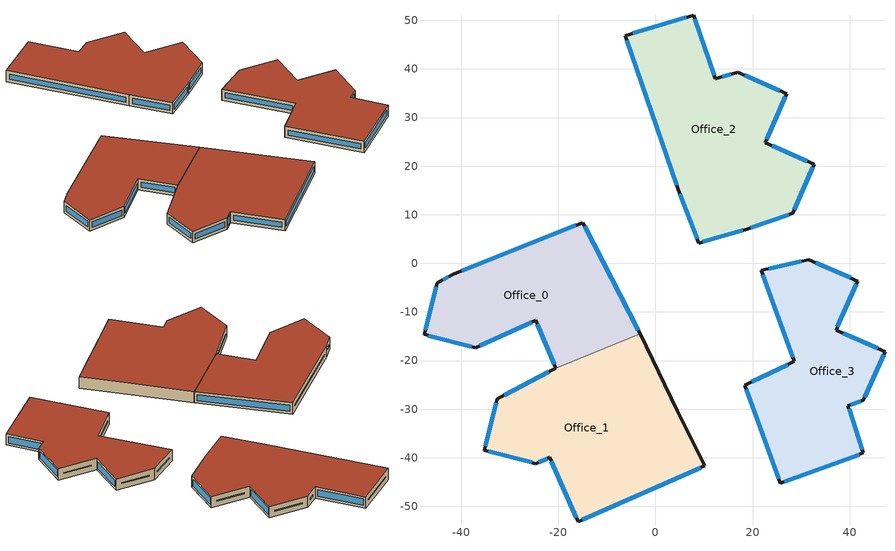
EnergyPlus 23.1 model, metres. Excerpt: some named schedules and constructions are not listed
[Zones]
Office_0
 floor outside (NECB-2020 Non-residential School/university CZ 8 Exterior Floor (Mass)): -41.37,-2.12 -14.93,8.39 -3.13,-14.47 -20.53,-21.58 -24.64,-11.73 -36.97,-17.34 -47.63,-14.63 -44.92,-3.97 z21.65
 wall outside (120mmInsulation 200mmConcrete): -3.13,-14.47 -14.93,8.39 -41.37,-2.12 -44.92,-3.97 -47.63,-14.63 -36.97,-17.34 -24.64,-11.73 -20.53,-21.58 z21.65:25.05
 wall to Office_1 (MediumOffice-1A_INT-WALLS): -20.53,-21.58 -3.13,-14.47 z21.65:25.05
 window (90.1-2019 Nonresidential CZ 0 Glazing (Operable)): -42.62,-2.77 -43.67,-3.32 z23.06:23.64; -45.14,-4.83 -47.41,-13.76 / -46.77,-14.85 -37.83,-17.12 z22.54:24.16; -36.14,-16.96 -25.47,-12.11 z22.56:24.14; -24.3,-12.54 -20.87,-20.76 z22.53:24.17; -3.5,-13.76 -14.57,7.69 z22.44:24.26; -16.43,7.8 -39.88,-1.53 z23.25:23.45
 roof outside (MediumOffice-1A_IEAD NON-RES ROOF): -41.37,-2.12 -44.92,-3.97 -47.63,-14.63 -36.97,-17.34 -24.64,-11.73 -20.53,-21.58 -3.13,-14.47 -14.93,8.39 z25.05
Office_1
 floor outside (NECB-2020 Non-residential School/university CZ 8 Exterior Floor (Mass)): -20.53,-21.58 -3.13,-14.47 4.51,-30.36 10.16,-41.62 -15.91,-53.16 -21.78,-39.9 -24.6,-41.18 -35.26,-38.47 -32.55,-27.81 z21.65
 wall outside (120mmInsulation 200mmConcrete): -20.53,-21.58 -32.55,-27.81 -35.26,-38.47 -24.6,-41.18 -21.78,-39.9 -15.91,-53.16 10.16,-41.62 z21.65:25.05; 10.16,-41.62,21.65 4.51,-30.36,21.65 -3.13,-14.47,21.65 -3.13,-14.47,25.05 4.51,-30.36,25.05 10.16,-41.62,25.05
 window (90.1-2019 Nonresidential CZ 0 Glazing (Operable)): -21.94,-22.31 -31.14,-27.08 z23.24:23.46; -32.77,-28.67 -35.04,-37.61 / -34.4,-38.69 -25.46,-40.96 z22.54:24.16; -24.06,-40.93 -22.32,-40.14 z22.25:24.45; -21.41,-40.74 -16.29,-52.32 z22.57:24.13; -15.03,-52.77 9.27,-42.02 z22.62:24.08
 roof outside (MediumOffice-1A_IEAD NON-RES ROOF): -20.53,-21.58 -32.55,-27.81 -35.26,-38.47 -24.6,-41.18 -21.78,-39.9 -15.91,-53.16 10.16,-41.62 4.51,-30.36 -3.13,-14.47 z25.05
Office_2
 floor outside (NECB-2020 Non-residential School/university CZ 8 Exterior Floor (Mass)): 8.91,4.18 4.72,15.2 -6.24,46.85 7.86,51.06 12.29,38.01 16.92,39.34 26.99,34.91 22.56,24.84 32.63,20.42 28.21,10.35 18.78,7.03 z21.65
 wall outside (120mmInsulation 200mmConcrete): 8.91,4.18 18.78,7.03 28.21,10.35 32.63,20.42 22.56,24.84 26.99,34.91 16.92,39.34 12.29,38.01 7.86,51.06 -6.24,46.85 4.72,15.2 8.91,4.18 z21.65:25.05
 window (90.1-2019 Nonresidential CZ 0 Glazing (Operable)): 9.75,4.42 17.93,6.78 / 19.6,7.32 27.38,10.06 z22.53:24.17; 28.5,11.01 32.34,19.76 / 22.85,25.51 26.7,34.25 z22.37:24.33; 31.19,21.05 24.01,24.21 / 25.54,35.55 18.37,38.71 z23.23:23.47; 15.5,38.93 13.71,38.42 z23.13:23.57; 12.05,38.72 8.1,50.35 z22.4:24.3; 6.34,50.6 -4.71,47.31 z23.24:23.46; -5.92,45.93 4.4,16.12 z22.63:24.07; 5.04,14.36 8.59,5.02 z22.55:24.15
 roof outside (MediumOffice-1A_IEAD NON-RES ROOF): 8.91,4.18 18.78,7.03 28.21,10.35 32.63,20.42 22.56,24.84 26.99,34.91 16.92,39.34 12.29,38.01 7.86,51.06 -6.24,46.85 4.72,15.2 z25.05
Office_3
 floor outside (NECB-2020 Non-residential School/university CZ 8 Exterior Floor (Mass)): 25.64,-45.21 18.34,-25.03 28.59,-20.17 21.76,-1.46 31.51,0.79 41.58,-3.64 37.15,-13.71 47.22,-18.13 42.79,-28.2 39.6,-29.25 42.79,-39.01 z21.65
 wall outside (120mmInsulation 200mmConcrete): 25.64,-45.21 42.79,-39.01 39.6,-29.25 42.79,-28.2 47.22,-18.13 37.15,-13.71 41.58,-3.64 31.51,0.79 21.76,-1.46 28.59,-20.17 18.34,-25.03 25.64,-45.21 z21.65:25.05
 window (90.1-2019 Nonresidential CZ 0 Glazing (Operable)): 26.52,-44.89 41.91,-39.33 z22.59:24.11; 42.57,-38.33 39.82,-29.93 z22.36:24.34; 40.19,-29.06 42.2,-28.4 z22.27:24.43; 43.09,-27.54 46.93,-18.8 / 37.44,-13.05 41.29,-4.3 z22.37:24.33; 45.77,-17.5 38.6,-14.34 / 40.13,-3 32.96,0.15 / 29.97,0.43 23.3,-1.11 / 27.16,-20.85 19.77,-24.35 z23.23:23.47; 22.09,-2.35 28.27,-19.28 / 18.67,-25.92 25.31,-44.31 z22.6:24.1
 roof outside (MediumOffice-1A_IEAD NON-RES ROOF): 25.64,-45.21 42.79,-39.01 39.6,-29.25 42.79,-28.2 47.22,-18.13 37.15,-13.71 41.58,-3.64 31.51,0.79 21.76,-1.46 28.59,-20.17 18.34,-25.03 z25.05
[Construction]
MediumOffice-1A_INT-WALLS_FLIPPED: MediumOffice-1A_1/2IN GYPSUM_0.0127_MediumOffice-1A_INT-WALLS, MediumOffice-1A_1/2IN GYPSUM_0.0127_MediumOffice-1A_INT-WALLS
[EnergyManagementSystem:Sensor] Output:Variable Index Key=Environment
Name | Output:Variable
OutdoorTemp | Site Outdoor Air Drybulb Temperature
OutdoorRelHumid | Site Outdoor Air Relative Humidity
[ZoneHVAC:IdealLoadsAirSystem] Maximum Heating Supply Air Temperature {C}=35; Minimum Cooling Supply Air Temperature {C}=12; Maximum Heating Supply Air Humidity Ratio {kgWater/kgDryAir}=0.01; Minimum Cooling Supply Air Humidity Ratio {kgWater/kgDryAir}=0.008; Heating Limit=LimitFlowRateAndCapacity; MaximumHeatingAirFlowRate [m3/s]=Autosize; MaximumSensibleHeatingCapacity [W]=Autosize; Cooling Limit=LimitFlowRateAndCapacity; MaximumCoolingAirFlowRate [m3/s]=Autosize; MaximumTotalCoolingCapacity [W]=Autosize; HeatingAvailabilitySchedule=Off; Dehumidification Control Type=Humidistat; Humidification Control Type=Humidistat; Demand Controlled Ventilation Type=OccupancySchedule; Outdoor Air Economizer Type=NoEconomizer; Heat Recovery Type=None; SensibleHeatRecoveryEffectiveness=0.7; LatentHeatRecoveryEffectiveness=0.65
Name | CoolingAvailabilitySchedule | Design Specification Outdoor Air Object
Office_0 Ideal Loads Air | CoolAvail_Office_0 | Office_0MinFreshAir
Office_1 Ideal Loads Air | CoolAvail_Office_1 | Office_1MinFreshAir
Office_2 Ideal Loads Air | CoolAvail_Office_2 | Office_2MinFreshAir
Office_3 Ideal Loads Air | CoolAvail_Office_3 | Office_3MinFreshAir
[Schedule:Constant]
Off: Value=0
Office_0Heating_SP_Sch; Office_2Heating_SP_Sch: HeatingSetpoint=0
Office_1Heating_SP_Sch; Office_3Heating_SP_Sch: HeatingSetpoint=24
Office_1Cooling_SP_Sch; Office_3Cooling_SP_Sch: CoolingSetpoint=26
[Schedule:Day:Hourly]
e16f0ea5-e168-45ca-840e-31d743fa03c7: Fraction, 0, 0, 0, 0, 0, 0, 0, 0, 1, 1, 1, 1, 1, 1, 1, 1, 1, 1, 0, 0, 0, 0, 0, 0
d9c27216-81f3-42ce-a89a-473a2fb8d8b3: Fraction, 0.307674, 0.307674, 0.307674, 0.307674, 0.307674, 0.307674, 0.381235, 0.381235, 0.857778, 0.857778, 0.857778, 0.857778, 0.76247, 0.857778, 0.857778, 0.857778, 0.857778, 0.476543, 0.381235, 0.381235, 0.381235, 0.381235, 0.381235, 0.381235
9cb143eb-364e-40b5-8d3c-7bee0478c47d: Fraction, 0.230755, 0.230755, 0.230755, 0.230755, 0.230755, 0.230755, 0.381235, 0.381235, 0.476543, 0.476543, 0.476543, 0.476543, 0.33358, 0.33358, 0.33358, 0.33358, 0.33358, 0.285926, 0.285926, 0.230755, 0.230755, 0.230755, 0.230755, 0.230755
6eae5fcb-f210-4554-b78a-d644e64b50cd: Temperature, 15.5556, 15.5556, 15.5556, 15.5556, 15.5556, 15.5556, 17.7778, 20, 21.1111, 21.1111, 21.1111, 21.1111, 21.1111, 21.1111, 21.1111, 21.1111, 21.1111, 21.1111, 21.1111, 21.1111, 21.1111, 15.5556, 15.5556, 15.5556
089cb1a9-872b-4d62-bde8-366e85460b60: Temperature, 15.5556, 15.5556, 15.5556, 15.5556, 15.5556, 15.5556, 15.5556, 15.5556, 15.5556, 15.5556, 15.5556, 15.5556, 15.5556, 15.5556, 15.5556, 15.5556, 15.5556, 15.5556, 15.5556, 15.5556, 15.5556, 15.5556, 15.5556, 15.5556
932e760a-46ab-47a9-9b14-22f16a60d6c7: Fraction, 1, 1, 1, 1, 1, 1, 1, 1, 0, 0, 0, 0, 0, 1, 0, 0, 0, 0, 0, 0, 0, 0, 0, 0
df603e6b-e5cf-4d2f-b35e-2c92e226a22c: Fraction, 1, 1, 1, 1, 1, 1, 1, 1, 0, 0, 0, 0, 0, 0, 0, 0, 0, 0, 0, 0, 0, 0, 0, 0
1fe2378b-ecbc-4a2a-95ba-2608b91e8058: Fraction, 1, 1, 1, 1, 1, 1, 1, 1, 0, 0, 0, 1, 1, 1, 1, 1, 0, 0, 0, 0, 0, 0, 0, 1
fef38460-24f3-4c03-89e9-a18c59ae9ca9: Fraction, 1, 1, 1, 1, 1, 1, 1, 1, 0, 0, 0, 0, 0, 0, 0, 0, 0, 0, 0, 0, 0, 0, 0, 1
20d4708f-6843-4ff6-bd00-d9feec7511e4: Fraction, 1, 1, 1, 1, 1, 1, 1, 1, 0, 0, 0, 0, 1, 1, 1, 0, 0, 0, 0, 0, 0, 0, 0, 0
90ad25bc-46ca-43f5-96ab-6569f6ae0828: Fraction, 1, 1, 1, 1, 1, 1, 1, 1, 0, 0, 0, 0, 0, 0, 0, 0, 0, 0, 0, 0, 0, 0, 1, 1
59fffd4d-a793-4dc7-9d9b-d986bc0a82cb: Fraction, 1, 1, 1, 1, 1, 1, 1, 0, 0, 0, 0, 0, 1, 1, 1, 1, 0, 0, 0, 0, 0, 0, 0, 1
2b1028b4-b246-4e64-8341-8c408f68a7c3: Fraction, 1, 1, 1, 1, 1, 1, 1, 1, 0, 0, 0, 0, 1, 1, 1, 1, 1, 0, 0, 0, 0, 0, 0, 0
e570db8f-e24d-4245-ab29-9f0d43a73c54: Fraction, 1, 1, 1, 1, 1, 1, 1, 1, 0, 0, 0, 0, 1, 1, 1, 1, 1, 0, 0, 0, 0, 0, 0, 1
a6b7a850-26f3-4e0d-89fc-bbfbc01f6705: Fraction, 1, 1, 1, 1, 1, 0, 0, 0, 0, 0, 1, 1, 1, 1, 0, 0, 0, 0, 0, 0, 0, 0, 1, 1
7e235baa-7276-44ba-ad41-1f534a90f01b: Fraction, 1, 1, 1, 1, 1, 0, 0, 0, 0, 0, 0, 0, 0, 0, 0, 1, 1, 1, 1, 1, 1, 1, 1, 1
d5cad919-90d6-4a43-b9d7-db2442c7ef94: Fraction, 1, 1, 1, 1, 1, 1, 1, 0, 0, 0, 0, 0, 0, 0, 0, 0, 0, 0, 0, 0, 0, 0, 1, 1
31466e2b-d4c9-4abc-990c-8352a7160df0: Fraction, 1, 1, 1, 1, 1, 1, 1, 0, 0, 0, 0, 0, 0, 0, 0, 0, 0, 0, 0, 0, 0, 0, 0, 1
a2719095-cc4f-48e2-89c3-8b89bd764a3d: Fraction, 1, 1, 1, 1, 1, 1, 1, 1, 1, 1, 1, 0, 0, 0, 0, 0, 0, 0, 0, 0, 1, 1, 1, 1
3ff110fb-a4d5-46ef-a44d-f3fee5ef78c7: Fraction, 1, 1, 1, 1, 1, 1, 0, 0, 0, 0, 0, 0, 0, 0, 0, 0, 0, 0, 0, 0, 0, 1, 1, 1
27d852c3-0128-42cc-aeb1-143379e3ac46: Fraction, 1, 1, 1, 1, 0, 0, 0, 0, 0, 0, 0, 0, 0, 0, 0, 0, 0, 0, 0, 0, 0, 1, 1, 1
8d2fbc6b-1454-4414-b630-dcc207a6b393: Fraction, 1, 1, 1, 1, 1, 1, 1, 1, 1, 1, 1, 1, 1, 1, 0, 0, 0, 0, 0, 0, 1, 1, 1, 1
c7b1b26a-a2ca-4d8d-abfa-e982f5f4786a: Fraction, 1, 1, 1, 1, 1, 1, 0, 0, 0, 0, 0, 0, 0, 0, 0, 0, 0, 0, 0, 0, 0, 0, 1, 1
e60fa060-07d9-49e4-869f-b6df53b5a5c1: Fraction, 0, 1, 1, 1, 1, 1, 1, 1, 0, 0, 0, 0, 0, 1, 0, 0, 0, 0, 1, 1, 1, 1, 1, 1
fd106c0e-54ca-44b5-aa8b-1c752d76cea1: Fraction, 1, 1, 1, 1, 1, 1, 0, 0, 0, 0, 0, 0, 1, 1, 0, 0, 1, 1, 1, 1, 1, 1, 1, 1
de12598c-6210-41bb-971c-f531ba346432: Fraction, 1, 1, 1, 1, 1, 1, 1, 1, 0, 0, 0, 0, 0, 0, 0, 0, 0, 0, 0, 0, 0, 1, 1, 1
588e6808-6539-47d1-98d7-0764b1bc61d5: Fraction, 1, 1, 1, 0, 0, 0, 0, 0, 0, 0, 0, 0, 0, 0, 0, 0, 0, 0, 0, 0, 0, 0, 0, 0
ff880c2d-11b9-4eb9-b176-57bd6dfb0c31: Fraction, 1, 1, 1, 1, 1, 1, 1, 1, 0, 0, 0, 0, 1, 1, 1, 1, 0, 0, 0, 0, 0, 0, 0, 0
c52f2583-3619-40bb-8251-5dbdefbcd388: Fraction, 0, 0, 0, 0, 0, 0, 0, 0, 1, 1, 1, 1, 1, 1, 1, 1, 0, 0, 0, 0, 0, 0, 0, 0
9ed7e321-6b55-4af2-9a11-3e5fcf5340f6: Fraction, 0, 0, 0, 1, 1, 1, 1, 1, 0, 0, 0, 0, 0, 0, 0, 0, 0, 0, 0, 0, 0, 0, 0, 0
92efdaa5-c784-489e-aa1a-00bd8dfca3e5: Fraction, 0, 0, 0, 1, 1, 1, 1, 1, 0, 0, 0, 0, 0, 1, 1, 1, 0, 0, 0, 0, 0, 0, 0, 0
94e0dc58-2783-47f4-a10d-8edf8c6a4738: Fraction, 0, 1, 1, 1, 1, 1, 1, 1, 0, 0, 0, 0, 0, 1, 1, 0, 0, 0, 0, 0, 0, 0, 0, 0
061101b8-2858-4094-887e-f18ef1232c9a: Fraction, 0, 0, 0, 0, 1, 1, 1, 1, 0, 0, 0, 0, 0, 0, 0, 0, 0, 0, 0, 0, 0, 0, 0, 0
deb2b031-6cb7-403d-8dfc-8aef046c5b8f: Fraction, 1, 1, 1, 1, 1, 1, 1, 1, 1, 0, 1, 1, 1, 1, 1, 1, 1, 0, 0, 1, 1, 1, 1, 1
9df17d74-a442-4b7b-a3c1-28a669514e7a: Fraction, 1, 1, 1, 1, 1, 1, 1, 1, 0, 0, 0, 1, 1, 1, 1, 1, 0, 1, 1, 1, 1, 1, 1, 1
78659acd-3b42-4346-bf91-44e651f50344: Fraction, 0, 1, 1, 1, 1, 1, 1, 1, 0, 0, 0, 0, 1, 1, 1, 0, 0, 0, 0, 0, 0, 0, 0, 0
ff269b66-4026-42ef-aaed-4e28ded95428: Fraction, 0, 0, 0, 0, 0, 0, 0, 0, 0, 0, 0, 0, 1, 0, 0, 0, 0, 0, 0, 0, 0, 0, 0, 0
f0771274-b0f9-48b7-adad-98439027d33c: Fraction, 0, 1, 1, 1, 1, 1, 1, 1, 0, 0, 0, 0, 0, 0, 0, 0, 0, 0, 0, 0, 0, 0, 0, 0
5b99f0ac-c683-4cd7-9456-5d2d0e378902: Fraction, 0, 1, 0, 0, 1, 0, 0, 0, 0, 0, 0, 1, 1, 1, 1, 1, 1, 0, 0, 0, 0, 0, 0, 0
00b93458-9eea-4416-9cb6-d8216d3642af: Fraction, 0, 0, 0, 0, 0, 0, 0, 0, 0, 0, 0, 0, 1, 0, 1, 0, 0, 0, 0, 0, 0, 0, 0, 0
b50613fa-811d-4cf4-9638-1fbff37dee84: Fraction, 0, 0, 0, 0, 0, 0, 0, 0, 0, 0, 0, 1, 0, 0, 1, 1, 0, 0, 0, 0, 0, 0, 0, 1
a9ac0263-774c-45c6-bfaa-c87fc788b9e9: Fraction, 0, 0, 0, 1, 1, 1, 1, 1, 0, 0, 0, 1, 1, 1, 1, 0, 0, 0, 0, 0, 0, 1, 1, 0
d7d9800c-f3cc-4c38-8b4b-d12b0de87235: Fraction, 0, 1, 1, 1, 1, 1, 1, 1, 0, 0, 0, 1, 1, 1, 1, 1, 0, 0, 1, 0, 0, 1, 1, 1
c6857e7e-f46c-46d6-a794-5740d22670fb: Fraction, 1, 1, 1, 1, 1, 1, 1, 1, 0, 0, 0, 1, 1, 1, 1, 0, 0, 0, 0, 1, 0, 0, 1, 1
f10fe4aa-9f2a-4d9f-ba17-d0ed54c51879: Fraction, 1, 1, 1, 1, 1, 1, 1, 1, 1, 1, 0, 0, 0, 0, 0, 0, 0, 0, 0, 1, 1, 1, 1, 1
1beccd45-3755-4327-b042-e26cba4f2cb7: Fraction, 1, 1, 1, 1, 1, 1, 1, 1, 0, 0, 0, 1, 1, 1, 1, 1, 1, 0, 1, 1, 1, 1, 1, 1
d569b540-2fb9-40d6-b871-ce3efd042947: Fraction, 1, 1, 0, 0, 1, 1, 0, 0, 0, 0, 0, 1, 0, 0, 1, 1, 0, 0, 0, 0, 0, 0, 0, 0
b2eb4786-7cc9-49a5-a738-dae13f56cf7b: Fraction, 0, 1, 1, 0, 1, 1, 0, 0, 0, 0, 0, 1, 1, 1, 1, 1, 1, 0, 0, 0, 0, 0, 0, 0
2a6e12dc-187e-4c36-82a0-d9f96e1c500a: Fraction, 0, 0, 0, 0, 1, 1, 1, 1, 0, 0, 0, 1, 1, 1, 1, 1, 0, 0, 0, 0, 0, 0, 0, 0
9e17e7e2-d55c-44ee-bede-c75fc5412d5c: Fraction, 1, 1, 1, 1, 1, 1, 1, 1, 0, 0, 0, 1, 1, 1, 1, 1, 0, 0, 0, 0, 0, 0, 0, 0
45cf74df-fcbd-45d5-a4a6-dca6b5e3b0bc: Fraction, 0, 0, 1, 1, 1, 1, 1, 0, 0, 0, 0, 1, 1, 1, 1, 1, 1, 0, 0, 0, 0, 0, 0, 0
473aab5e-a1e3-4ef8-95cb-abbd02966778: Fraction, 0, 0, 0, 0, 0, 0, 0, 0, 0, 0, 0, 0, 0, 1, 0, 0, 0, 0, 0, 0, 0, 0, 0, 0
5fd7aec2-c6d0-4a52-ae64-d562567cf5a7: Fraction, 0, 0, 0, 0, 0, 0, 0, 0, 0, 0, 0, 1, 1, 1, 0, 0, 0, 0, 0, 0, 0, 0, 0, 0
3d5cad84-76b0-4ac1-9287-7680dd7bab81: Fraction, 0, 0, 0, 0, 0, 0, 0, 0, 0, 0, 0, 0, 1, 1, 1, 1, 0, 0, 0, 0, 0, 0, 0, 0
e1e25bd0-8334-43b9-b01f-b5d4897676e5: Fraction, 0, 0, 0, 1, 1, 1, 1, 1, 0, 0, 0, 1, 1, 1, 1, 1, 0, 0, 0, 0, 0, 0, 0, 0
b987db12-adab-45c3-9530-52e29fc2c803: Fraction, 1, 1, 1, 0, 1, 1, 1, 1, 0, 0, 0, 1, 1, 1, 1, 1, 1, 0, 0, 0, 0, 0, 0, 1
3af438d1-38fc-4645-8f39-195e576d0e48: Fraction, 1, 1, 1, 1, 1, 1, 1, 1, 0, 0, 0, 1, 1, 1, 1, 1, 1, 0, 0, 0, 0, 0, 0, 1
60e2a85a-d4f2-4114-a33e-e3337f986636: Fraction, 1, 1, 1, 1, 0, 0, 0, 1, 0, 0, 1, 1, 1, 1, 1, 1, 1, 0, 0, 0, 0, 0, 0, 0
7f07e5a5-dbe5-4d04-b1f8-bc01d98ef626: Fraction, 1, 1, 1, 1, 0, 0, 0, 0, 0, 0, 0, 1, 1, 1, 1, 1, 1, 0, 0, 0, 0, 0, 0, 0
5e44877f-1848-44d6-97e6-ce02bf05dece: Fraction, 0, 0, 0, 0, 0, 0, 0, 0, 0, 0, 0, 1, 1, 1, 1, 1, 0, 0, 0, 0, 0, 1, 1, 1
41e0d72a-2023-4876-bd1e-9a94f9dc59d2: Fraction, 1, 1, 1, 1, 1, 1, 1, 1, 1, 1, 0, 0, 0, 0, 1, 1, 0, 0, 0, 1, 1, 0, 1, 0
d8bd7cc1-625d-404b-b64f-8ef776573418: Fraction, 0, 1, 1, 1, 1, 1, 1, 1, 1, 1, 1, 1, 0, 1, 0, 1, 1, 1, 1, 1, 1, 1, 1, 1
cb26b957-48da-4baf-a6bb-e873f281a6fb: Fraction, 1, 1, 1, 1, 1, 1, 1, 1, 0, 0, 0, 1, 0, 1, 1, 0, 0, 0, 0, 1, 0, 1, 1, 1
6b35f0a7-f399-4da7-b7e7-0d38b1bf258b: Fraction, 1, 1, 1, 1, 1, 1, 1, 1, 0, 0, 0, 1, 1, 1, 1, 1, 1, 1, 0, 0, 0, 0, 0, 0
700f1114-bb00-41b7-b161-e8e2d843095e: Fraction, 1, 0, 1, 1, 1, 0, 1, 1, 0, 0, 0, 1, 1, 1, 1, 1, 1, 0, 0, 0, 0, 0, 0, 0
40bd3517-e55b-4e57-858c-94e5dc970866: Fraction, 0, 0, 0, 0, 0, 1, 1, 0, 0, 0, 0, 0, 1, 1, 1, 1, 0, 0, 0, 0, 1, 1, 1, 0
b8c4f0c9-4ec3-46ba-979c-adf1b7336aec: Fraction, 0, 1, 0, 1, 1, 1, 1, 1, 0, 0, 0, 1, 1, 1, 1, 1, 1, 0, 0, 0, 0, 0, 0, 0
8fc68b28-5a30-4c50-be85-55430ce43238: Fraction, 0, 1, 1, 1, 1, 1, 0, 1, 0, 0, 0, 1, 1, 1, 1, 1, 1, 1, 0, 0, 0, 0, 0, 0
a9233106-81d1-4f29-bb8e-94728c620492: Fraction, 0, 0, 0, 1, 1, 1, 1, 1, 0, 0, 0, 1, 1, 1, 1, 1, 1, 1, 0, 0, 0, 0, 0, 0
16f14705-96f6-4dd3-ac00-08cef36949f4: Fraction, 0, 0, 0, 0, 1, 1, 1, 1, 0, 0, 0, 1, 1, 1, 1, 1, 1, 1, 0, 0, 0, 0, 0, 0
06950c19-b93f-4168-8e16-a97bbd393bdb: Fraction, 0, 0, 1, 1, 1, 1, 1, 1, 0, 0, 0, 1, 1, 1, 1, 1, 0, 1, 1, 1, 0, 1, 1, 1
857b9636-298d-460c-83b2-f3105d114c5a: Fraction, 0, 0, 0, 0, 1, 1, 1, 1, 0, 0, 1, 1, 1, 1, 1, 1, 1, 0, 0, 0, 0, 0, 0, 0
8a384298-cb26-4e8c-b470-4f6c6753a8b0: Fraction, 0, 0, 0, 0, 0, 1, 0, 0, 0, 1, 1, 1, 1, 1, 1, 1, 1, 1, 0, 0, 0, 0, 0, 0
d1400bf8-9704-414d-ad41-879197727e57: Fraction, 0, 0, 0, 1, 1, 1, 1, 0, 0, 0, 0, 1, 1, 1, 1, 1, 1, 1, 0, 0, 0, 0, 0, 0
6495fb0f-e30f-4317-a6ee-f7484304589c: Fraction, 1, 1, 1, 0, 1, 0, 1, 1, 0, 0, 0, 0, 1, 1, 1, 1, 1, 0, 0, 0, 0, 0, 0, 0
f86cf032-d7c1-4cb8-9d3e-25da6317f53d: Fraction, 0, 0, 1, 1, 1, 1, 1, 1, 0, 1, 1, 1, 1, 1, 0, 1, 0, 0, 0, 1, 0, 0, 1, 1
bee7ad40-dabc-4fd6-94b2-43403cd00aae: Fraction, 1, 1, 1, 1, 1, 1, 0, 1, 0, 1, 1, 1, 1, 1, 1, 1, 1, 1, 0, 0, 0, 0, 0, 0
f11741f4-3294-4ce7-9280-7aada3d2e229: Fraction, 0, 1, 1, 1, 1, 1, 0, 1, 0, 0, 0, 1, 1, 1, 0, 0, 0, 0, 0, 0, 0, 0, 0, 1
f507a818-0aaf-4a85-8b54-2abde4b2b3ec: Fraction, 1, 1, 1, 1, 1, 1, 1, 1, 0, 1, 1, 1, 1, 1, 1, 0, 1, 0, 0, 1, 1, 1, 1, 1
aecc0cb4-1e89-4d68-a349-7c87210b8d97: Fraction, 1, 1, 1, 1, 1, 1, 1, 0, 0, 0, 0, 0, 1, 1, 1, 1, 0, 0, 0, 0, 0, 0, 1, 0
afa76356-996f-4c53-b5c4-705728c3ea0e: Fraction, 0, 0, 1, 1, 1, 1, 1, 1, 0, 1, 1, 1, 1, 1, 1, 1, 1, 1, 1, 0, 0, 0, 0, 0
c10e1b69-1a12-44ff-b6ae-6c06101fbe01: Fraction, 1, 1, 1, 1, 1, 1, 1, 1, 0, 0, 1, 1, 1, 0, 0, 0, 0, 0, 0, 1, 0, 1, 1, 1
555c6a5e-91f3-42d8-b68c-d4afb33bd1f4: Fraction, 1, 1, 1, 1, 1, 1, 1, 1, 0, 0, 0, 1, 1, 1, 1, 1, 0, 0, 0, 0, 0, 1, 1, 1
ba643951-4e16-4384-a64f-205a448056f0: Fraction, 1, 1, 1, 1, 1, 1, 1, 1, 0, 1, 1, 0, 1, 1, 1, 0, 0, 0, 0, 1, 1, 1, 1, 1
eee31ece-6287-4a32-8a60-188f64857aa4: Fraction, 1, 1, 1, 1, 1, 1, 1, 1, 0, 0, 1, 1, 1, 1, 1, 1, 1, 1, 0, 0, 0, 0, 0, 0
00c11f97-f595-4ec1-9c00-5ca5f0400f35: Fraction, 0, 1, 1, 0, 1, 1, 1, 1, 0, 1, 1, 1, 1, 1, 1, 1, 0, 1, 1, 1, 1, 1, 1, 1
47ecc3b6-23c4-4438-bbd8-f283fd64b465: Fraction, 1, 1, 0, 1, 1, 1, 1, 1, 0, 0, 1, 1, 1, 0, 0, 0, 1, 1, 0, 1, 1, 1, 1, 1
cdc447c2-4c2e-4469-a065-8202b14a72d3: Fraction, 1, 1, 1, 1, 1, 1, 1, 1, 0, 0, 1, 1, 1, 1, 1, 0, 1, 1, 1, 1, 1, 1, 1, 1
2b11a4b6-90e7-4f15-8c91-825a336bda38: Fraction, 1, 1, 1, 1, 1, 1, 1, 1, 1, 0, 1, 1, 1, 1, 1, 0, 1, 0, 0, 1, 1, 1, 1, 1
a479cc92-d0f2-4554-96db-21c28406f634: Fraction, 1, 1, 1, 1, 1, 1, 1, 1, 1, 1, 1, 1, 1, 1, 0, 0, 0, 0, 0, 0, 0, 1, 1, 1
2766d349-4091-4a9f-a547-1eb1ef9b4158: Fraction, 1, 1, 1, 1, 0, 0, 0, 0, 0, 0, 1, 1, 1, 1, 1, 1, 1, 0, 0, 0, 0, 0, 0, 0
b1a97149-0f8e-4a00-9219-adf89b6e41ed: Fraction, 0, 1, 1, 1, 1, 1, 1, 1, 0, 0, 0, 1, 1, 1, 1, 1, 1, 1, 0, 0, 0, 0, 0, 0
d3dc8a62-ae96-41b0-935f-2a3d5c8d69de: Fraction, 0, 1, 0, 0, 1, 0, 1, 0, 0, 0, 1, 1, 1, 1, 1, 1, 1, 0, 0, 0, 0, 0, 0, 0
f7fd634a-b24a-4c77-9cfb-0c7c1a81e736: Fraction, 0, 1, 1, 1, 1, 1, 1, 1, 0, 1, 1, 1, 1, 1, 1, 1, 1, 1, 0, 0, 0, 0, 0, 0
279a887b-ff03-4dd8-a7d2-7c5575990cc9: Fraction, 0, 0, 0, 0, 1, 0, 0, 0, 0, 1, 1, 1, 1, 1, 1, 1, 1, 1, 1, 0, 0, 0, 0, 0
d07e0595-3dca-4860-923c-057c17f1b702: Fraction, 0, 0, 0, 0, 1, 1, 0, 1, 0, 0, 1, 1, 0, 1, 1, 1, 1, 1, 1, 1, 1, 1, 1, 1
94bcdebc-ebb9-4e58-b747-a94262dbd7e5: Fraction, 1, 1, 1, 1, 1, 1, 1, 1, 0, 0, 0, 1, 1, 1, 1, 1, 1, 0, 0, 0, 0, 0, 0, 0
dafbc2e4-2aff-4dc5-8505-ea776d99b5ce: Fraction, 0, 1, 1, 1, 1, 1, 1, 1, 0, 0, 1, 1, 1, 0, 0, 0, 0, 0, 0, 0, 0, 0, 0, 1
3ae158a4-82ee-4570-a479-eacaa7ea3b13: Fraction, 1, 1, 1, 1, 1, 1, 1, 1, 0, 0, 1, 1, 1, 1, 1, 1, 1, 0, 1, 0, 0, 0, 0, 0
4a5f4ad5-6f4b-4c24-8a67-a02adf8f813e: Fraction, 0, 0, 0, 0, 1, 1, 0, 0, 0, 0, 1, 1, 0, 0, 0, 1, 1, 0, 0, 1, 1, 1, 1, 1
25e43a20-8b62-4715-afa6-30cb6eb21f46: Fraction, 1, 1, 1, 1, 1, 1, 1, 1, 0, 0, 0, 1, 1, 1, 1, 0, 0, 1, 1, 1, 1, 1, 1, 1
ebcb7914-28d3-4ee7-b05e-eeaf1cfe1a43: Fraction, 1, 1, 1, 1, 1, 1, 1, 1, 0, 0, 0, 1, 1, 1, 1, 0, 1, 1, 0, 0, 0, 0, 0, 0
156b8d72-7a6a-4bf0-856b-b6a64f706f4d: Fraction, 0, 0, 0, 0, 1, 0, 0, 0, 0, 1, 0, 1, 1, 1, 0, 1, 1, 1, 1, 1, 1, 1, 1, 1
cf514431-ec1d-445b-9926-18bd7fa9d562: Fraction, 1, 1, 1, 1, 1, 1, 1, 1, 1, 0, 0, 1, 1, 1, 1, 1, 0, 0, 0, 0, 0, 0, 0, 0
48532715-c126-4f73-92e3-8242bc941726: Fraction, 1, 1, 1, 1, 1, 1, 1, 1, 0, 1, 1, 1, 1, 1, 1, 0, 0, 0, 0, 0, 0, 0, 0, 0
fead60e7-cdf3-4903-988d-4b494e42c568: Fraction, 1, 1, 1, 0, 1, 1, 0, 1, 0, 0, 0, 1, 1, 1, 0, 0, 0, 0, 0, 0, 0, 0, 0, 0
729fe84c-21ec-4ca6-9c2b-fa72896157c5: Fraction, 0, 0, 0, 0, 0, 0, 0, 0, 1, 1, 1, 1, 1, 1, 1, 1, 1, 1, 1, 0, 0, 0, 0, 0
fa6519cf-25bb-46b4-ac5f-27409dbf0d69: Fraction, 0, 0, 0, 0, 1, 0, 1, 1, 1, 1, 1, 1, 1, 1, 1, 1, 1, 1, 0, 0, 0, 0, 0, 0
2803cff2-f76f-45ed-865b-988da0cb2a06: Fraction, 0, 0, 0, 0, 0, 1, 1, 1, 1, 1, 1, 1, 1, 1, 1, 1, 1, 1, 1, 0, 0, 0, 0, 0
90487c99-2316-4369-9660-7f93f272527e: Fraction, 0, 0, 0, 0, 1, 0, 1, 0, 0, 1, 1, 1, 1, 1, 1, 1, 1, 1, 1, 0, 0, 0, 0, 0
5b787d07-3425-4052-8bb6-1dabb4b45927: Fraction, 0, 0, 0, 0, 1, 1, 1, 1, 0, 1, 1, 1, 1, 1, 1, 1, 1, 1, 1, 0, 0, 0, 0, 0
bf79a69e-15f4-4064-85c2-fe1f50a5d1f4: Fraction, 0, 0, 0, 0, 0, 0, 0, 0, 1, 1, 1, 1, 1, 1, 0, 0, 0, 0, 0, 1, 0, 0, 0, 0
3691b7a4-bb08-4c9b-b5da-08ea9e7941d6: Fraction, 0, 1, 0, 0, 1, 0, 1, 1, 0, 1, 1, 1, 1, 0, 1, 0, 0, 0, 0, 0, 0, 0, 0, 1
3a967aa6-b0c8-4124-a926-ce47e3db765c: Fraction, 1, 0, 1, 1, 1, 1, 1, 0, 0, 1, 1, 1, 0, 0, 1, 1, 1, 0, 0, 0, 0, 0, 0, 0
89b5e65e-77fb-4a83-9f57-84223011601a: Fraction, 1, 1, 0, 1, 1, 1, 1, 1, 0, 1, 1, 1, 1, 1, 1, 0, 0, 0, 0, 0, 0, 0, 0, 0
c6286fc4-717c-419f-b7a7-2e96fb3ad15c: Fraction, 0, 1, 1, 1, 1, 1, 1, 1, 0, 1, 1, 1, 0, 1, 1, 1, 0, 1, 0, 1, 1, 0, 1, 0
0e66d703-40cd-432f-95c2-020642a4c186: Fraction, 1, 1, 1, 1, 1, 1, 1, 1, 0, 0, 0, 0, 1, 0, 0, 0, 0, 0, 0, 0, 0, 0, 1, 0
7b0008e4-a3a1-4647-a918-44d652d5d36c: Fraction, 1, 1, 0, 1, 1, 1, 1, 1, 0, 1, 1, 1, 1, 1, 1, 1, 1, 1, 0, 0, 0, 0, 0, 0
d20e3543-b821-43c3-84aa-4482f4ece022: Fraction, 0, 0, 0, 0, 0, 0, 0, 0, 0, 1, 1, 0, 0, 1, 1, 0, 0, 0, 0, 0, 0, 1, 1, 1
e6e5f097-9e58-4cca-ab19-4c4bcbdc8e8e: Fraction, 1, 1, 1, 1, 1, 1, 0, 0, 0, 0, 1, 1, 1, 1, 1, 1, 1, 1, 0, 0, 0, 0, 0, 0
90416628-ca22-4fdc-bb6f-4e62984b7d13: Fraction, 0, 0, 0, 0, 0, 0, 0, 0, 0, 0, 1, 1, 1, 1, 1, 1, 1, 1, 0, 0, 0, 0, 0, 0
5e7ffffd-8f76-466a-9ca0-47eb65f8fe42: Fraction, 0, 0, 0, 1, 1, 1, 0, 0, 0, 0, 0, 0, 1, 1, 0, 0, 1, 1, 0, 0, 0, 1, 1, 1
fb5d3bd8-6de1-4d6f-b80d-269bf86382ba: Fraction, 1, 1, 1, 1, 1, 1, 1, 1, 0, 1, 1, 1, 0, 0, 0, 0, 0, 0, 0, 0, 0, 0, 0, 1
853e540e-0c70-48a2-9ee6-20aea7ee9160: Fraction, 1, 1, 1, 1, 1, 1, 1, 1, 1, 0, 0, 0, 1, 1, 1, 1, 0, 0, 0, 0, 0, 0, 1, 1
bc611023-8910-4f40-8f65-e7e743a27b63: Fraction, 1, 1, 1, 1, 1, 1, 1, 1, 0, 0, 1, 1, 1, 1, 1, 1, 1, 0, 0, 0, 0, 0, 0, 0
02de7758-c131-445b-8342-f9883f2e685f: Fraction, 1, 1, 1, 1, 1, 1, 1, 1, 0, 0, 1, 1, 1, 1, 0, 0, 1, 1, 1, 1, 1, 1, 1, 1
101dfe73-d40b-49b1-8310-8f060aa45517: Fraction, 1, 1, 1, 1, 1, 1, 1, 1, 0, 0, 1, 1, 1, 1, 0, 0, 0, 1, 1, 1, 1, 1, 1, 1
cc2996a8-7d21-4771-9d05-3b162a27dcb2: Fraction, 0, 0, 0, 0, 1, 1, 1, 1, 0, 0, 0, 0, 0, 0, 0, 0, 0, 0, 0, 0, 0, 0, 1, 1
2dd6c761-2948-4ae6-a6ab-f66acf972b7b: Fraction, 1, 1, 1, 1, 1, 1, 1, 1, 1, 1, 1, 1, 1, 1, 1, 1, 1, 1, 1, 0, 0, 0, 0, 0
3bf419db-db42-40f8-ba34-87b145d25505: Fraction, 0, 0, 0, 0, 0, 0, 0, 0, 0, 0, 1, 1, 1, 1, 1, 0, 0, 0, 0, 0, 0, 1, 1, 1
ccc02fbd-4454-4030-98ae-cd34bcd2b1d0: Fraction, 1, 1, 1, 1, 1, 1, 1, 1, 1, 0, 0, 0, 1, 1, 1, 1, 1, 0, 0, 0, 0, 0, 0, 0
cb37c24b-b4f5-4204-a308-dd8a3e5c11de: Fraction, 0, 1, 0, 0, 0, 1, 1, 1, 0, 0, 1, 1, 1, 0, 0, 0, 0, 0, 0, 0, 0, 0, 0, 0
1d665c23-dad5-4d2e-ae76-22a43b6b5b98: Fraction, 1, 1, 1, 1, 1, 1, 1, 1, 1, 0, 0, 0, 0, 0, 0, 0, 1, 1, 0, 0, 0, 0, 0, 0
f21f88ab-313d-42b8-86fe-806d085ef6e3: Fraction, 0, 0, 0, 1, 1, 0, 0, 0, 0, 1, 1, 1, 0, 0, 0, 0, 0, 0, 0, 0, 0, 0, 0, 0
6a6769d6-e882-41ae-92b0-f8a3af74889d: Fraction, 0, 0, 0, 0, 0, 0, 0, 0, 0, 1, 1, 1, 0, 0, 0, 0, 0, 0, 0, 0, 1, 1, 1, 1
0fad606b-1700-4913-aab5-c83b4e23d579: Fraction, 1, 1, 1, 1, 1, 1, 1, 1, 0, 0, 1, 1, 1, 1, 1, 1, 1, 1, 1, 0, 0, 0, 0, 0
580905f2-4580-438d-9121-82491a9c41b5: Fraction, 0, 1, 1, 1, 1, 1, 0, 0, 0, 1, 1, 1, 1, 1, 1, 1, 1, 0, 0, 0, 0, 0, 0, 0
cac91422-bb7a-4e6e-8c59-7fb8e7a0ec14: Fraction, 0, 1, 1, 1, 1, 1, 1, 1, 1, 0, 0, 1, 1, 1, 1, 1, 0, 0, 0, 0, 0, 0, 0, 0
7b01b02c-3268-4dc2-b1f4-80b8ffb13587: Fraction, 0, 0, 0, 0, 0, 0, 0, 0, 0, 0, 0, 0, 1, 1, 1, 1, 0, 0, 0, 0, 0, 0, 0, 1
43e054d0-4b88-4121-88aa-3536835ad587: Fraction, 0, 0, 0, 0, 0, 0, 0, 0, 0, 0, 0, 0, 1, 1, 1, 1, 1, 1, 0, 0, 0, 0, 0, 0
e955198b-d758-4a67-b898-dfcb04658a64: Fraction, 0, 0, 1, 1, 1, 1, 1, 1, 0, 0, 0, 0, 0, 0, 0, 0, 0, 0, 0, 0, 0, 0, 0, 0
f9e14377-8026-414c-a449-2840462aebbd: Fraction, 0, 0, 0, 0, 0, 0, 0, 0, 0, 0, 0, 0, 0, 0, 0, 0, 0, 0, 0, 0, 0, 0, 1, 1
bed6394b-4d54-42bb-847c-665fe12bafe6: Fraction, 0, 0, 0, 1, 1, 1, 1, 1, 1, 0, 0, 0, 0, 0, 0, 0, 1, 0, 0, 0, 0, 0, 0, 0
586a01f4-0445-4eba-a2f1-f022c298cb2e: Fraction, 0, 0, 0, 1, 1, 1, 1, 1, 0, 0, 1, 1, 1, 1, 1, 1, 1, 0, 0, 0, 0, 0, 0, 0
19ac50cc-6060-42db-befb-aafb2ff77368: Fraction, 0, 1, 1, 1, 1, 1, 1, 0, 0, 0, 1, 1, 1, 1, 1, 1, 1, 1, 0, 0, 0, 0, 0, 0
d019fdcd-d700-442b-813a-3395fa747bbc: Fraction, 0, 0, 0, 0, 0, 0, 0, 0, 0, 1, 1, 1, 1, 1, 1, 1, 0, 0, 0, 0, 0, 0, 0, 0
4dfda2a0-abdb-413e-80c0-2aed87fdd346: Fraction, 0, 1, 1, 1, 1, 1, 1, 1, 1, 1, 1, 0, 1, 1, 1, 1, 1, 1, 0, 0, 0, 0, 0, 0
815b85e9-39c6-4a82-9761-fd2a7f36adc0: Fraction, 0, 1, 0, 1, 0, 0, 0, 1, 0, 0, 1, 1, 1, 1, 1, 1, 1, 1, 1, 0, 1, 1, 0, 0
ee19fa9b-e980-47b1-89e9-414961a561cf: Fraction, 0, 0, 0, 0, 0, 0, 0, 0, 0, 0, 1, 1, 1, 1, 1, 1, 1, 1, 1, 1, 0, 0, 0, 0
b4008593-75f9-4068-8eac-8ec45323c0b8: Fraction, 0, 0, 0, 0, 0, 0, 0, 0, 1, 1, 1, 1, 1, 1, 1, 1, 1, 0, 0, 0, 0, 0, 0, 0
4ec1e60a-6696-4cfa-b7d2-0f7933a8f83a: Fraction, 0, 0, 0, 0, 0, 0, 0, 0, 0, 0, 1, 0, 0, 1, 1, 1, 1, 1, 1, 0, 0, 0, 0, 0
4321bfe0-7570-4e6f-b0a5-f2f2a01aedce: Fraction, 0, 0, 0, 1, 1, 0, 0, 0, 0, 1, 1, 1, 1, 0, 0, 0, 0, 0, 0, 0, 0, 0, 1, 0
28b87fec-27e9-414f-9603-7be1397b0791: Fraction, 0, 1, 1, 1, 1, 0, 1, 1, 0, 0, 0, 0, 1, 1, 1, 1, 1, 1, 1, 0, 0, 0, 0, 0
0d28ba29-af1c-447b-9f4b-393d225cab74: Fraction, 0, 1, 0, 0, 1, 0, 1, 0, 0, 1, 1, 1, 1, 1, 1, 1, 1, 1, 1, 1, 0, 0, 0, 0
42a21382-e8d0-4102-bb34-a051858c574d: Fraction, 0, 0, 0, 0, 0, 0, 0, 0, 0, 1, 1, 1, 1, 1, 1, 1, 1, 1, 1, 1, 1, 0, 0, 0
f520973a-a5cf-44f2-b548-e115fa126308: Fraction, 0, 0, 0, 0, 0, 0, 0, 0, 1, 1, 1, 1, 1, 1, 1, 1, 1, 1, 1, 1, 1, 0, 0, 0
115b1864-0234-4430-93fe-04b89871adf9: Fraction, 0, 0, 0, 0, 0, 0, 0, 1, 0, 1, 0, 0, 1, 1, 1, 0, 0, 1, 0, 0, 0, 0, 0, 0
907698c5-01d9-4206-ae39-8db60700b7fc: Fraction, 0, 0, 0, 1, 1, 1, 1, 0, 0, 0, 0, 1, 1, 1, 1, 1, 1, 0, 0, 0, 0, 0, 0, 0
606b2713-8326-4a3f-b00d-bc04f47e3762: Fraction, 0, 1, 0, 0, 0, 0, 0, 0, 0, 1, 1, 1, 1, 1, 1, 1, 1, 1, 1, 0, 1, 0, 0, 0
3cdfa9db-6e35-4ca8-809d-3cdcf8bd2ac3: Fraction, 0, 0, 0, 0, 0, 0, 0, 0, 0, 0, 0, 1, 1, 1, 1, 1, 1, 0, 1, 1, 1, 1, 1, 0
da1c9d19-3f0b-4599-8a9b-8094e0e609da: Fraction, 0, 1, 1, 0, 1, 0, 0, 1, 0, 0, 0, 1, 1, 1, 0, 0, 1, 0, 0, 1, 1, 1, 1, 0
9c9ac191-ed4c-4e39-bc6f-f0eb19199c28: Fraction, 1, 1, 1, 1, 1, 1, 1, 1, 0, 0, 0, 1, 1, 1, 1, 1, 1, 1, 0, 0, 0, 0, 1, 1
b7a43dc5-d86b-4206-b49f-6835094e7d3e: Fraction, 0, 1, 0, 0, 1, 1, 1, 1, 0, 0, 1, 1, 1, 0, 0, 0, 0, 1, 0, 1, 1, 0, 1, 1
59461e34-9401-41d2-8223-c712768eb4de: Fraction, 1, 1, 1, 1, 0, 0, 0, 0, 0, 0, 0, 1, 1, 0, 1, 1, 1, 1, 1, 0, 0, 0, 0, 0
75544da7-bc1c-4a2c-b5df-c95e8b4d3b74: Fraction, 0, 0, 0, 0, 1, 1, 1, 1, 1, 0, 1, 1, 1, 0, 1, 1, 1, 0, 0, 0, 0, 0, 0, 0
638c8a53-9d19-432c-a64c-829b2d4366e4: Fraction, 0, 1, 1, 1, 1, 1, 1, 1, 0, 0, 0, 1, 1, 1, 1, 1, 0, 0, 0, 0, 0, 0, 0, 0
1a7233f0-9654-444f-90ca-944bb3ccdae4: Fraction, 0, 0, 0, 0, 0, 0, 0, 0, 0, 0, 0, 1, 1, 0, 1, 1, 1, 1, 0, 0, 0, 0, 0, 0
878aeca7-e668-4060-b1b7-b15b76d1909a: Fraction, 0, 0, 0, 0, 0, 0, 0, 0, 0, 1, 0, 1, 1, 1, 1, 1, 1, 1, 0, 0, 0, 0, 0, 0
6f4d4381-056d-490c-b292-136f125fce77: Fraction, 0, 0, 0, 0, 0, 0, 0, 0, 0, 0, 1, 1, 1, 0, 1, 1, 1, 1, 0, 0, 0, 0, 0, 0
0adf9e41-4924-41a0-b73f-54b7bfaf203c: Fraction, 0, 0, 0, 0, 0, 0, 1, 1, 1, 0, 1, 0, 0, 0, 0, 0, 0, 0, 0, 1, 0, 0, 0, 0
0f193e26-b804-4345-b132-0dce7c8b70f6: Fraction, 1, 0, 0, 0, 1, 0, 0, 0, 0, 0, 1, 1, 0, 1, 1, 1, 1, 0, 0, 0, 0, 0, 0, 0
531bcb62-5c1b-4278-b081-c6013c926bf5: Fraction, 0, 0, 0, 0, 0, 0, 0, 0, 0, 1, 1, 1, 0, 0, 1, 1, 1, 1, 0, 0, 0, 0, 0, 0
a6befacc-a1fd-4501-8803-3ab0d1d37cdf: Fraction, 0, 0, 0, 0, 0, 0, 0, 0, 0, 1, 1, 1, 1, 1, 1, 1, 1, 1, 1, 0, 0, 0, 0, 0
5dd87f89-6a4b-48f2-a1b4-66af4d90ffcd: Fraction, 0, 0, 0, 0, 0, 0, 0, 0, 0, 1, 1, 1, 0, 0, 1, 1, 1, 0, 0, 0, 0, 0, 0, 0
0ddc3015-909b-46f8-b983-a445b40d0084: Fraction, 0, 0, 0, 0, 1, 0, 0, 0, 0, 0, 1, 1, 1, 1, 1, 1, 1, 1, 0, 0, 0, 0, 1, 0
486c684c-7ddf-40af-85e6-d3c2f68ceb00: Fraction, 0, 1, 1, 1, 1, 1, 1, 0, 0, 0, 1, 1, 1, 0, 0, 0, 0, 0, 1, 1, 1, 1, 1, 1
bac945bd-75eb-4a66-9fda-f6c8b42768b1: Fraction, 1, 1, 1, 1, 1, 1, 0, 0, 0, 0, 1, 1, 1, 0, 1, 1, 1, 1, 0, 0, 0, 0, 0, 0
b574e442-9dd5-4f7e-b4fa-2072c0e6cca3: Fraction, 0, 1, 1, 1, 1, 1, 1, 1, 0, 0, 0, 0, 0, 0, 1, 1, 0, 0, 0, 0, 0, 0, 0, 0
2c53241d-3585-468e-90de-0c9f10ce57bc: Fraction, 1, 0, 1, 1, 1, 1, 1, 1, 0, 0, 1, 1, 1, 1, 1, 1, 1, 1, 1, 1, 1, 1, 1, 1
607a5bbe-8f89-4167-954e-7fe9943c10db: Fraction, 1, 1, 1, 1, 1, 1, 1, 1, 1, 1, 0, 0, 1, 0, 0, 0, 0, 0, 0, 0, 0, 0, 0, 1
12666b9e-eb63-49ad-a038-76e845d3ae1e: Fraction, 1, 1, 1, 1, 1, 1, 1, 1, 0, 0, 0, 0, 0, 0, 1, 1, 0, 0, 0, 0, 1, 0, 0, 1
b7803e2b-a6af-4cbd-b634-820a93c5c531: Fraction, 1, 1, 1, 1, 1, 1, 1, 1, 0, 0, 0, 0, 0, 0, 1, 1, 0, 0, 0, 0, 0, 0, 0, 0
e5d561e1-0e2f-487a-9aa3-75d605408368: Fraction, 0, 1, 0, 1, 1, 1, 1, 1, 0, 0, 0, 1, 1, 1, 0, 0, 0, 0, 0, 0, 0, 0, 0, 0
58c5bf4b-a009-4f18-b71a-49d05bdf5644: Fraction, 0, 1, 1, 1, 1, 1, 1, 1, 1, 0, 0, 1, 1, 1, 1, 1, 1, 0, 0, 0, 0, 0, 0, 0
c920609a-9b0b-4eaf-8b98-d52ee756a62a: Fraction, 0, 0, 0, 1, 1, 1, 1, 1, 0, 0, 0, 1, 1, 1, 1, 1, 1, 1, 1, 0, 0, 0, 0, 0
3c448f57-cc7b-411e-bb98-1c80e6cb84e3: Fraction, 0, 0, 0, 1, 1, 1, 1, 1, 0, 0, 1, 1, 1, 0, 1, 1, 1, 0, 1, 1, 1, 1, 1, 1
bc32ecde-f56e-47b5-96db-1a6f6d798ef1: Fraction, 1, 0, 1, 1, 1, 1, 1, 1, 0, 0, 0, 0, 1, 0, 1, 0, 0, 0, 0, 0, 0, 0, 0, 0
cb90e53d-c059-4bf4-a0f5-daa13683edfa: Fraction, 0, 0, 0, 0, 0, 0, 0, 0, 0, 0, 0, 0, 0, 1, 1, 1, 0, 0, 0, 0, 0, 0, 0, 0
486a3df3-dde7-490e-bee2-ab3d039bed39: Fraction, 0, 0, 0, 0, 1, 0, 0, 0, 0, 0, 0, 1, 1, 1, 1, 1, 1, 0, 0, 0, 0, 0, 0, 0
24cd9fe8-5aca-4558-9fef-aeaef60108ae: Fraction, 0, 0, 0, 0, 1, 0, 0, 0, 0, 1, 1, 0, 0, 1, 1, 1, 1, 1, 1, 1, 1, 1, 1, 1
f5fd99d5-4625-4499-acc9-70fca56d54de: Fraction, 1, 1, 1, 1, 1, 1, 1, 1, 1, 0, 0, 1, 0, 1, 1, 1, 1, 1, 1, 0, 0, 0, 0, 1
e86a62cc-a3d2-40f4-abe2-add37fe59675: Fraction, 1, 1, 1, 1, 1, 1, 1, 1, 0, 0, 0, 0, 0, 0, 1, 1, 1, 0, 0, 0, 0, 0, 0, 0
c62245f7-34eb-4517-83b4-d9d8fcd8451d: Fraction, 0, 0, 1, 0, 0, 0, 0, 1, 0, 0, 0, 0, 0, 1, 1, 1, 1, 0, 0, 0, 0, 0, 1, 0
a257d803-c5c9-4032-b6b1-e51eaa89636e: Fraction, 0, 0, 1, 1, 1, 1, 1, 1, 0, 0, 0, 1, 1, 1, 1, 1, 1, 1, 0, 0, 0, 0, 0, 0
8196e979-5acf-4132-a9bb-29bf81d450f4: Fraction, 0, 0, 1, 1, 1, 1, 1, 1, 0, 0, 1, 1, 1, 1, 1, 1, 1, 1, 1, 0, 0, 0, 0, 0
43f169c2-2665-43d7-bfb7-01c96c2b2605: Fraction, 0, 0, 1, 1, 1, 1, 1, 1, 0, 1, 1, 1, 1, 1, 1, 1, 1, 1, 0, 0, 0, 0, 0, 0
8f186a71-9a2a-4bdd-a88b-558476d64296: Fraction, 0, 0, 1, 1, 1, 1, 1, 1, 0, 0, 1, 1, 1, 1, 1, 1, 1, 1, 0, 0, 0, 0, 0, 0
b55a21f0-e756-4aec-bf34-f610b1a1b837: Fraction, 0, 0, 1, 1, 1, 1, 1, 1, 0, 1, 0, 1, 1, 1, 1, 1, 1, 1, 0, 0, 0, 0, 0, 0
18e8766a-0815-4774-8a29-b3ad075c4727: Fraction, 0, 0, 0, 0, 0, 0, 0, 0, 0, 0, 0, 1, 1, 1, 1, 1, 1, 1, 0, 0, 0, 0, 0, 0
a64b5a65-755e-4a33-bdae-e33e23294586: Fraction, 0, 0, 0, 0, 0, 0, 0, 0, 0, 1, 1, 1, 1, 1, 1, 1, 1, 0, 0, 0, 0, 0, 0, 0
f2ae080c-bfca-49e1-9a4d-3af9fbfae6dc: Fraction, 0, 1, 1, 1, 1, 1, 1, 1, 1, 1, 1, 1, 0, 0, 0, 1, 1, 0, 0, 0, 0, 0, 0, 0
099354d9-3906-4257-9453-e1bbd12c9512: Fraction, 0, 1, 0, 1, 1, 1, 1, 1, 1, 0, 0, 0, 1, 1, 1, 1, 1, 0, 0, 0, 0, 0, 0, 1
cce205a5-64c6-4c43-9565-0175468db528: Fraction, 0, 0, 0, 1, 1, 1, 0, 1, 0, 0, 0, 1, 0, 0, 0, 0, 0, 0, 0, 0, 0, 0, 0, 0
70f91903-9593-4e00-a2f2-eefd583b0ff6: Fraction, 1, 1, 1, 1, 1, 1, 1, 1, 0, 0, 0, 1, 1, 0, 0, 0, 0, 0, 0, 0, 0, 0, 0, 0
7e7f399c-89bd-4f16-b385-b02af0d48206: Fraction, 0, 0, 0, 0, 0, 0, 1, 1, 0, 0, 0, 0, 1, 1, 1, 0, 0, 0, 0, 0, 0, 0, 0, 0
6cee246c-cfd0-48da-a999-096ad0ca4d45: Fraction, 0, 0, 1, 1, 1, 1, 1, 1, 0, 0, 0, 0, 1, 1, 1, 1, 0, 0, 0, 0, 0, 0, 0, 0
a5a4c943-cf8d-42bd-8d8b-81e1fd1e3007: Fraction, 0, 0, 0, 1, 1, 1, 0, 0, 0, 0, 0, 1, 1, 1, 1, 1, 1, 1, 0, 0, 0, 0, 0, 0
c8a9de36-459f-419e-9f1a-54d63f2b4fde: Fraction, 0, 0, 0, 1, 1, 1, 0, 0, 0, 0, 1, 1, 1, 1, 1, 1, 1, 1, 1, 0, 0, 0, 0, 0
f7f65447-2ded-4e8d-9ea7-5e8599d5dfe9: Fraction, 0, 0, 0, 0, 0, 1, 1, 0, 0, 0, 0, 0, 0, 0, 0, 0, 0, 0, 0, 0, 0, 0, 0, 0
afcd6c8e-6684-4fd3-b092-51cd7e586a05: Fraction, 0, 0, 0, 0, 0, 0, 0, 0, 0, 0, 0, 0, 1, 0, 1, 1, 1, 1, 0, 0, 0, 0, 0, 0
36548c14-d384-43ac-b8b3-2c66418a05eb: Fraction, 0, 0, 0, 0, 0, 1, 1, 1, 0, 0, 0, 1, 1, 1, 1, 1, 0, 0, 0, 0, 0, 0, 0, 0
73cacf22-ae00-474a-88fb-1df1fa7576bb: Fraction, 0, 0, 0, 0, 0, 0, 0, 0, 0, 1, 0, 1, 1, 1, 0, 1, 0, 0, 0, 0, 0, 0, 0, 0
7ec27595-f2e6-4e48-953b-eb9d6e0fc27f: Fraction, 0, 0, 0, 0, 1, 0, 1, 0, 0, 0, 1, 1, 1, 0, 1, 1, 1, 0, 0, 0, 1, 1, 1, 1
235addd4-d402-462c-9fad-acc440c357ff: Fraction, 1, 1, 0, 0, 1, 1, 1, 1, 0, 0, 0, 0, 0, 0, 0, 0, 0, 0, 0, 0, 0, 0, 0, 0
ae719930-72b4-4933-a0b1-9b8868b6e923: Fraction, 0, 0, 0, 0, 0, 1, 0, 1, 0, 0, 0, 1, 1, 1, 1, 1, 0, 0, 0, 1, 1, 1, 1, 1
b0ca98e4-1ae6-493b-9d11-ae42ef3da196: Fraction, 1, 1, 1, 0, 0, 1, 1, 1, 0, 0, 0, 0, 0, 0, 0, 0, 0, 0, 0, 0, 0, 0, 0, 0
35c49dfa-4231-4455-a110-f07171616284: Fraction, 0, 0, 0, 0, 1, 0, 1, 1, 1, 0, 0, 0, 1, 0, 0, 0, 0, 0, 0, 0, 0, 0, 0, 0
43223a98-0e8d-4182-87c5-6128da465394: Fraction, 0, 0, 0, 1, 0, 0, 0, 0, 0, 0, 0, 1, 1, 0, 1, 1, 0, 1, 0, 0, 0, 0, 0, 0
22874629-208e-4a1f-ab64-1d3a139d7e79: Fraction, 0, 0, 0, 0, 0, 0, 0, 0, 0, 0, 0, 1, 1, 0, 0, 0, 0, 0, 0, 0, 0, 0, 0, 1
c4d63c7c-7553-4e11-907f-de59823a4f9f: Fraction, 1, 0, 1, 1, 1, 1, 1, 1, 0, 0, 0, 1, 1, 1, 1, 1, 0, 0, 0, 0, 0, 0, 0, 0
4ebecbc4-a2e7-4aaa-8a1e-4bf679a1a7df: Fraction, 0, 1, 1, 1, 1, 1, 1, 1, 0, 0, 1, 0, 0, 0, 1, 0, 0, 0, 0, 0, 1, 1, 1, 1
f11e2a8b-fcd4-470a-a64b-35a6b0941832: Fraction, 1, 1, 1, 0, 1, 0, 0, 0, 0, 0, 0, 0, 1, 1, 1, 1, 0, 1, 0, 0, 0, 0, 0, 0
ea22d101-2095-4c19-97f3-4d85041c0e76: Fraction, 0, 0, 0, 0, 0, 0, 1, 1, 0, 0, 0, 1, 1, 0, 0, 0, 0, 0, 0, 0, 0, 0, 0, 0
46a05ab2-6eb4-4a3a-9d94-d7f866d679d6: Fraction, 0, 1, 1, 1, 1, 1, 0, 1, 1, 1, 1, 0, 0, 0, 0, 0, 0, 0, 0, 0, 0, 0, 0, 0
b841ef81-6854-476d-9c39-912acd67c022: Fraction, 0, 0, 0, 1, 0, 1, 1, 0, 0, 0, 0, 1, 0, 1, 1, 1, 1, 1, 1, 0, 0, 0, 0, 0
2b084056-b597-4490-91e7-1cf8d8633c11: Fraction, 0, 0, 0, 1, 1, 1, 0, 0, 0, 0, 0, 0, 1, 1, 1, 1, 0, 0, 0, 0, 0, 0, 0, 0
bd1d0a2d-0828-40a6-911a-fd7eaab975fe: Fraction, 0, 1, 1, 1, 1, 0, 1, 1, 0, 0, 0, 1, 1, 1, 1, 1, 1, 1, 1, 0, 0, 0, 0, 0
da15d3b4-f724-4184-a9b7-acd7eef5625d: Fraction, 0, 0, 0, 0, 0, 0, 0, 0, 0, 0, 1, 1, 1, 1, 1, 1, 1, 1, 1, 0, 0, 0, 0, 0
6c112f87-513f-44b7-a16c-c4bc31a14761: Fraction, 0, 0, 1, 1, 1, 0, 0, 1, 0, 0, 1, 1, 1, 1, 1, 1, 1, 1, 1, 1, 0, 0, 0, 0
a7b46f71-233c-412b-8874-43fe49c80197: Fraction, 0, 0, 0, 0, 0, 0, 0, 1, 0, 0, 1, 1, 1, 1, 1, 1, 0, 1, 1, 1, 1, 1, 0, 0
a18acfa2-3966-4d72-a5c8-bd4fbeeeea4c: Fraction, 0, 0, 0, 0, 0, 0, 0, 0, 0, 1, 0, 1, 1, 1, 0, 0, 0, 0, 0, 0, 0, 0, 1, 1
7264f62c-0a23-4f02-9cd3-c08682c7d609: Fraction, 1, 1, 1, 1, 1, 1, 1, 1, 1, 0, 1, 0, 0, 1, 0, 0, 0, 0, 0, 1, 0, 0, 0, 1
478539f5-2780-4aa2-b1b3-333a665588b1: Fraction, 1, 1, 1, 1, 1, 1, 1, 1, 0, 0, 0, 1, 1, 1, 0, 0, 1, 1, 0, 0, 0, 0, 0, 1
4c13bf88-323f-4491-af27-d8ae98d3648e: Fraction, 0, 0, 0, 0, 0, 0, 0, 0, 0, 0, 1, 0, 1, 1, 1, 0, 0, 0, 0, 0, 0, 0, 0, 0
7b873b45-8e64-4442-90ee-df6b57a5b0dd: Fraction, 0, 1, 1, 1, 1, 1, 1, 1, 1, 0, 1, 1, 1, 1, 1, 0, 0, 0, 0, 1, 0, 1, 1, 1
bdf9f6b1-41cf-40f7-9e08-ab77c878b7a1: Fraction, 0, 0, 0, 0, 1, 1, 1, 1, 1, 1, 1, 0, 0, 0, 0, 0, 0, 0, 1, 0, 0, 0, 0, 0
2f84f90d-cc08-49ae-9c1e-9ab0757b0001: Fraction, 0, 1, 0, 0, 1, 0, 0, 1, 0, 0, 1, 1, 1, 0, 0, 1, 0, 0, 0, 0, 0, 0, 0, 0
4db60a4e-f149-4fe8-8ed7-0d5d2ed4ed40: Fraction, 0, 0, 0, 0, 1, 1, 1, 1, 0, 0, 1, 1, 0, 0, 0, 0, 0, 0, 0, 0, 0, 0, 0, 0
cf141331-91e7-4bfe-94af-9514a66750e2: Fraction, 0, 0, 0, 0, 0, 1, 0, 0, 0, 1, 0, 1, 1, 1, 1, 1, 0, 0, 0, 0, 0, 0, 0, 1
08efda53-986a-4e1b-8e6e-dc333482ae95: Fraction, 1, 1, 1, 1, 1, 1, 1, 1, 0, 1, 1, 1, 1, 1, 1, 1, 0, 0, 0, 0, 0, 0, 0, 0
